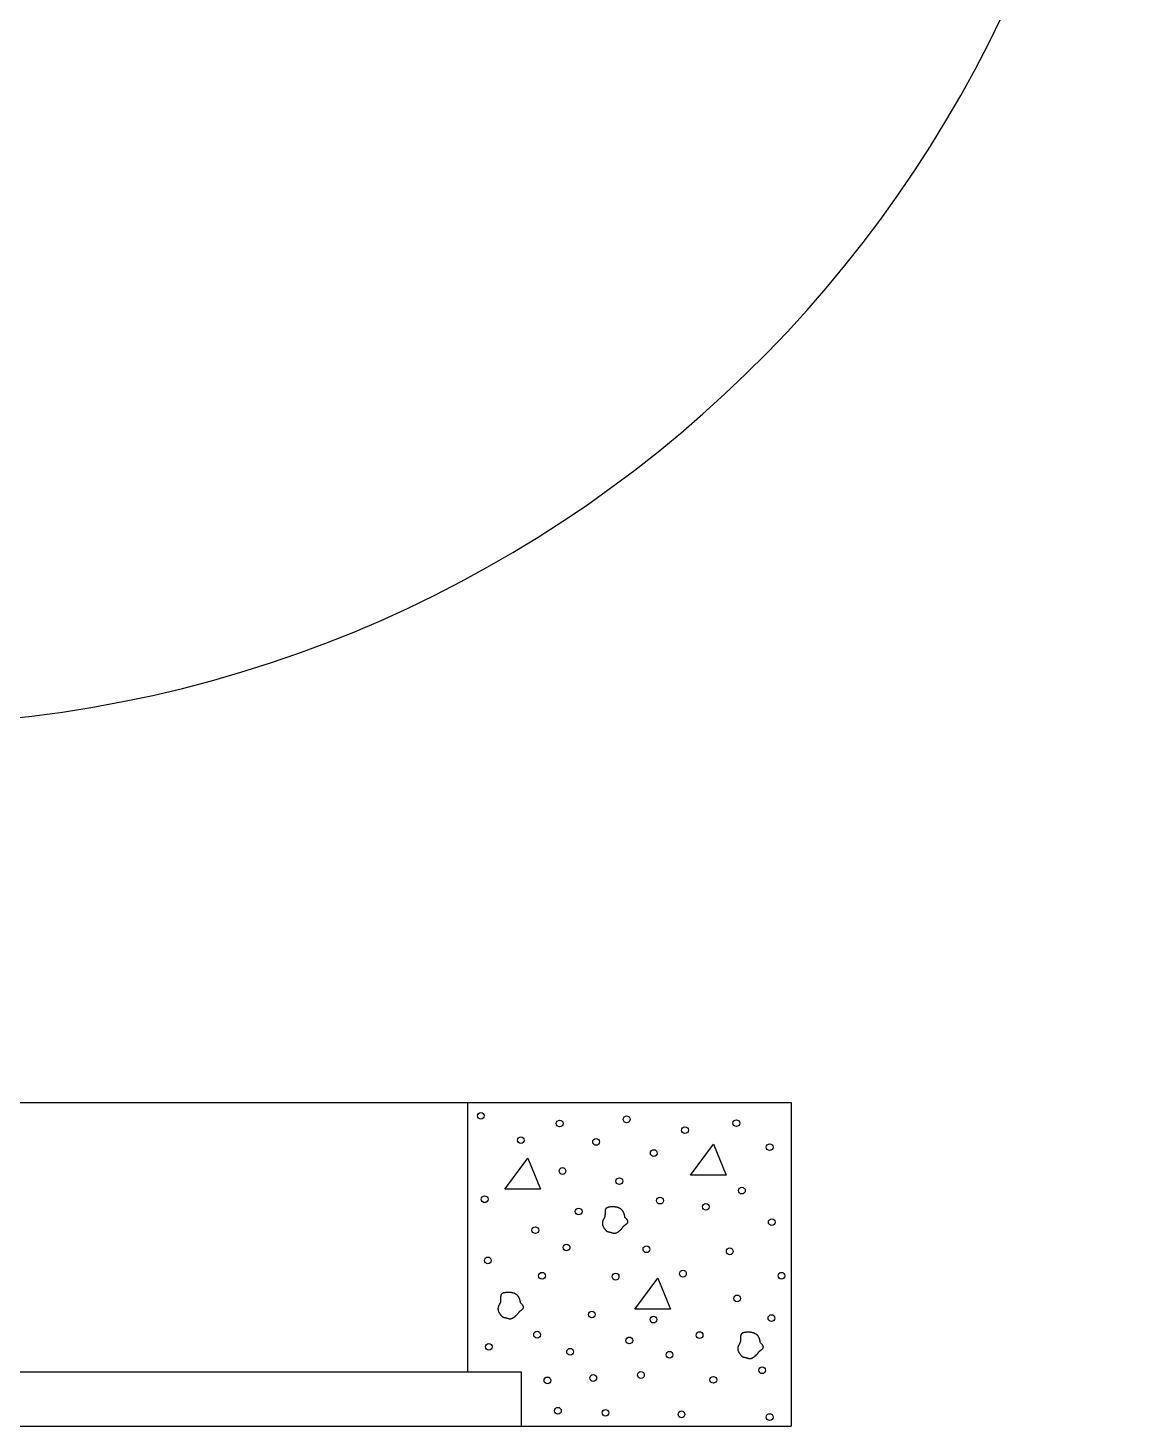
# Model space of a CAD drawing. Extents: x -13 to 326, y -81 to 129.
# Drawn here: x 285.4 to 326, y -59 to -7.1 of the extents above; entities that cross this region are included whole.
import ezdxf

# ---------------------------------------------------------------- set-up
doc = ezdxf.new("R2010")
doc.units = 0
doc.header["$MEASUREMENT"] = 0
doc.layers.add('2', color=7, linetype='Continuous')

msp = doc.modelspace()

# ---------------------------------------------------------------- linework, layer by layer
at = {"layer": '2', "color": 5, "linetype": 'Continuous'}
for p, q in [((281.757, -46.962), (313.763, -46.962)), ((301.763, -56.962), (301.763, -46.962)), ((313.763, -46.962), (313.763, -58.962)), ((310.034, -49.658), (310.885, -48.509)), ((310.885, -48.509), (311.355, -49.658)), ((303.143, -50.172), (303.994, -49.023)), ((303.994, -49.023), (304.465, -50.172)), ((311.355, -49.658), (310.034, -49.658)), ((304.465, -50.172), (303.143, -50.172)), ((307.968, -54.632), (308.819, -53.482)), ((308.819, -53.482), (309.289, -54.632)), ((309.289, -54.632), (307.968, -54.632)), ((303.763, -56.962), (251.763, -56.962)), ((303.763, -58.962), (303.763, -56.962)), ((25.763, -58.962), (313.763, -58.962))]:
    msp.add_line(p, q, dxfattribs=at)
for points in [[(307.596, -51.222), (307.593, -51.205, 0.004785), (307.591, -51.187, 0.004913), (307.588, -51.17, 0.005179), (307.585, -51.154, 0.005594), (307.581, -51.138, 0.005983), (307.578, -51.122, 0.006362), (307.573, -51.106, 0.006756), (307.569, -51.092, 0.00718), (307.564, -51.077, 0.007603), (307.559, -51.063, 0.008039), (307.553, -51.049, 0.008471), (307.548, -51.036, 0.00891), (307.541, -51.023, 0.009333), (307.534, -51.011, 0.00975), (307.527, -50.999, 0.010138), (307.52, -50.987, 0.010509), (307.512, -50.976, 0.010826), (307.503, -50.965, 0.011103), (307.495, -50.955, 0.011341), (307.485, -50.945, 0.011564), (307.475, -50.935, 0.011551), (307.465, -50.926, 0.011336), (307.454, -50.918, 0.011036), (307.443, -50.909, 0.010634), (307.432, -50.902, 0.010268), (307.42, -50.894, 0.009897), (307.408, -50.887, 0.009544), (307.395, -50.881, 0.009179), (307.382, -50.875, 0.008841), (307.368, -50.869, 0.008503), (307.355, -50.864, 0.008191), (307.341, -50.859, 0.007883), (307.326, -50.854, 0.007603), (307.312, -50.85, 0.007329), (307.297, -50.846, 0.007081), (307.282, -50.843, 0.006841), (307.267, -50.84, 0.006626), (307.251, -50.837, 0.006419), (307.236, -50.835, 0.006236), (307.22, -50.833, 0.006061), (307.204, -50.832, 0.005907), (307.188, -50.831, 0.005763), (307.172, -50.83, 0.005637), (307.156, -50.829, 0.005521), (307.139, -50.829, 0.005421), (307.123, -50.83, 0.005329), (307.106, -50.83, 0.005258), (307.09, -50.831, 0.005201), (307.073, -50.833, 0.00514), (307.057, -50.834, 0.005062), (307.04, -50.836, 0.005083), (307.024, -50.839, 0.005221), (307.008, -50.842, 0.006031), (306.992, -50.845, 0.007829), (306.976, -50.848, 0.009649), (306.961, -50.853, 0.011932), (306.946, -50.858, 0.014416), (306.932, -50.863, 0.017553), (306.92, -50.87, 0.021223), (306.908, -50.877, 0.025951), (306.898, -50.885, 0.03001), (306.889, -50.894, 0.033019), (306.881, -50.905, 0.032883), (306.875, -50.916, 0.029027), (306.87, -50.928, 0.025269), (306.866, -50.941, 0.021469), (306.863, -50.954, 0.017986), (306.86, -50.968, 0.014521), (306.859, -50.983, 0.011672), (306.858, -50.998, 0.008962), (306.857, -51.014, 0.006754), (306.857, -51.03, 0.004559), (306.857, -51.046, 0.002745), (306.857, -51.062, 0.000833), (306.857, -51.079, -0.000805), (306.857, -51.095, -0.002637), (306.857, -51.112, -0.004312), (306.856, -51.128, -0.006297), (306.855, -51.144, -0.008122), (306.854, -51.16, -0.010228), (306.851, -51.176, -0.012587), (306.848, -51.191, -0.01574), (306.844, -51.206, -0.017251), (306.839, -51.22, -0.017002), (306.833, -51.234, -0.015078), (306.827, -51.247, -0.010869), (306.82, -51.26, -0.007364), (306.812, -51.273, -0.003739), (306.805, -51.286, -0.000502), (306.798, -51.299, 0.003172), (306.79, -51.312, 0.006628), (306.784, -51.325, 0.010722), (306.778, -51.339, 0.013226), (306.772, -51.353, 0.014832), (306.768, -51.367, 0.015088), (306.764, -51.382, 0.014292), (306.762, -51.397, 0.013883), (306.76, -51.412, 0.013764), (306.759, -51.427, 0.013686), (306.758, -51.443, 0.013657), (306.759, -51.458, 0.013745), (306.76, -51.473, 0.013963), (306.763, -51.488, 0.014224), (306.766, -51.503, 0.014554), (306.77, -51.518, 0.015101), (306.775, -51.532, 0.015976), (306.78, -51.546, 0.015668), (306.787, -51.559, 0.013866), (306.794, -51.572, 0.011842), (306.802, -51.585, 0.009091), (306.81, -51.597, 0.00656), (306.818, -51.61, 0.003629), (306.827, -51.622, 0.001959), (306.835, -51.634, 0.001108), (306.844, -51.646, 0.001572), (306.853, -51.658, 0.00347), (306.862, -51.67, 0.004668), (306.871, -51.682, 0.005443), (306.881, -51.693, 0.007694), (306.891, -51.704, 0.01221), (306.901, -51.715, 0.017137), (306.912, -51.724, 0.023974), (306.924, -51.732, 0.025959), (306.937, -51.739, 0.022284), (306.95, -51.745, 0.018818), (306.964, -51.75, 0.015063), (306.978, -51.754, 0.011683), (306.993, -51.758, 0.008014), (307.008, -51.761, 0.004976), (307.023, -51.765, 0.00181), (307.038, -51.768, -0.001224), (307.053, -51.771, -0.004947), (307.068, -51.775, -0.006053), (307.083, -51.779, -0.004853), (307.098, -51.783, -0.003013), (307.113, -51.788, -0.000016), (307.127, -51.792, 0.002521), (307.142, -51.796, 0.00528), (307.156, -51.8, 0.007878), (307.17, -51.803, 0.010941), (307.185, -51.805, 0.014094), (307.199, -51.806, 0.017981), (307.213, -51.807, 0.020233), (307.227, -51.806, 0.021055), (307.24, -51.803, 0.020457), (307.254, -51.8, 0.018422), (307.268, -51.796, 0.016727), (307.281, -51.791, 0.015121), (307.295, -51.785, 0.013622), (307.308, -51.778, 0.012038), (307.321, -51.771, 0.010686), (307.334, -51.762, 0.009342), (307.347, -51.754, 0.008202), (307.359, -51.744, 0.007044), (307.372, -51.735, 0.006083), (307.384, -51.725, 0.005098), (307.397, -51.715, 0.004237), (307.409, -51.704, 0.003276), (307.421, -51.694, 0.002582), (307.432, -51.683, 0.001962), (307.444, -51.673, 0.000895), (307.455, -51.662, -0.000947), (307.467, -51.652, 0.001004), (307.478, -51.642, 0.007533), (307.488, -51.631, 0.013881), (307.498, -51.62, 0.021241), (307.506, -51.608, 0.018761), (307.514, -51.596, 0.006753), (307.522, -51.583, -0.002565), (307.53, -51.571, -0.012008), (307.539, -51.559, -0.015872), (307.549, -51.548, -0.014536), (307.559, -51.537, -0.013302), (307.57, -51.527, -0.011978), (307.581, -51.517, -0.010661), (307.593, -51.508, -0.009179), (307.606, -51.498, -0.006686), (307.619, -51.489, -0.00297), (307.632, -51.48, 0.000284), (307.645, -51.471, 0.004153), (307.658, -51.461, 0.007845), (307.669, -51.452, 0.012498), (307.68, -51.442, 0.01805), (307.689, -51.432, 0.025988), (307.696, -51.422, 0.033213), (307.702, -51.411, 0.038945), (307.705, -51.4, 0.042043), (307.707, -51.389, 0.041098), (307.707, -51.377, 0.037039), (307.705, -51.364, 0.031405), (307.701, -51.352, 0.029902), (307.696, -51.339, 0.029417), (307.688, -51.325, 0.018987), (307.68, -51.311, 0.006842), (307.672, -51.299, 0.021033), (307.658, -51.283, 0.026686), (307.633, -51.257, 0.010564), (307.597, -51.222, 0.005181)], [(303.721, -54.397), (303.719, -54.379, 0.004785), (303.716, -54.362, 0.004913), (303.713, -54.345, 0.005179), (303.71, -54.329, 0.005594), (303.707, -54.312, 0.005983), (303.703, -54.297, 0.006362), (303.699, -54.281, 0.006756), (303.695, -54.266, 0.00718), (303.69, -54.252, 0.007603), (303.685, -54.238, 0.008039), (303.679, -54.224, 0.008471), (303.673, -54.211, 0.00891), (303.667, -54.198, 0.009333), (303.66, -54.185, 0.00975), (303.653, -54.173, 0.010138), (303.645, -54.162, 0.010509), (303.637, -54.151, 0.010826), (303.629, -54.14, 0.011103), (303.62, -54.13, 0.011341), (303.611, -54.12, 0.011564), (303.601, -54.11, 0.011551), (303.591, -54.101, 0.011336), (303.58, -54.092, 0.011036), (303.569, -54.084, 0.010634), (303.557, -54.076, 0.010268), (303.545, -54.069, 0.009897), (303.533, -54.062, 0.009544), (303.52, -54.056, 0.009179), (303.507, -54.049, 0.008841), (303.494, -54.044, 0.008503), (303.48, -54.038, 0.008191), (303.466, -54.033, 0.007883), (303.452, -54.029, 0.007603), (303.437, -54.025, 0.007329), (303.423, -54.021, 0.007081), (303.408, -54.018, 0.006841), (303.392, -54.015, 0.006626), (303.377, -54.012, 0.006419), (303.361, -54.01, 0.006236), (303.346, -54.008, 0.006061), (303.33, -54.007, 0.005907), (303.314, -54.005, 0.005763), (303.297, -54.005, 0.005637), (303.281, -54.004, 0.005521), (303.265, -54.004, 0.005421), (303.248, -54.005, 0.005329), (303.232, -54.005, 0.005258), (303.215, -54.006, 0.005201), (303.199, -54.008, 0.00514), (303.182, -54.009, 0.005062), (303.166, -54.011, 0.005083), (303.15, -54.014, 0.005221), (303.133, -54.016, 0.006031), (303.117, -54.02, 0.007829), (303.101, -54.023, 0.009649), (303.086, -54.027, 0.011932), (303.072, -54.032, 0.014416), (303.058, -54.038, 0.017553), (303.045, -54.044, 0.021223), (303.034, -54.052, 0.025951), (303.023, -54.06, 0.03001), (303.014, -54.069, 0.033019), (303.007, -54.079, 0.032883), (303.001, -54.091, 0.029027), (302.995, -54.103, 0.025269), (302.991, -54.115, 0.021469), (302.988, -54.129, 0.017986), (302.986, -54.143, 0.014521), (302.984, -54.158, 0.011672), (302.983, -54.173, 0.008962), (302.983, -54.189, 0.006754), (302.982, -54.205, 0.004559), (302.982, -54.221, 0.002745), (302.983, -54.237, 0.000833), (302.983, -54.254, -0.000805), (302.983, -54.27, -0.002637), (302.982, -54.287, -0.004312), (302.982, -54.303, -0.006297), (302.981, -54.319, -0.008122), (302.979, -54.335, -0.010228), (302.977, -54.351, -0.012587), (302.974, -54.366, -0.01574), (302.97, -54.381, -0.017251), (302.965, -54.395, -0.017002), (302.959, -54.408, -0.015078), (302.952, -54.422, -0.010869), (302.945, -54.435, -0.007364), (302.938, -54.448, -0.003739), (302.93, -54.461, -0.000502), (302.923, -54.473, 0.003172), (302.916, -54.486, 0.006628), (302.909, -54.5, 0.010722), (302.903, -54.513, 0.013226), (302.898, -54.527, 0.014832), (302.894, -54.542, 0.015088), (302.89, -54.557, 0.014292), (302.887, -54.572, 0.013883), (302.885, -54.587, 0.013764), (302.884, -54.602, 0.013686), (302.884, -54.618, 0.013657), (302.884, -54.633, 0.013745), (302.886, -54.648, 0.013963), (302.888, -54.663, 0.014224), (302.891, -54.678, 0.014554), (302.895, -54.693, 0.015101), (302.9, -54.707, 0.015976), (302.906, -54.721, 0.015668), (302.912, -54.734, 0.013866), (302.92, -54.747, 0.011842), (302.927, -54.76, 0.009091), (302.935, -54.772, 0.00656), (302.944, -54.785, 0.003629), (302.952, -54.797, 0.001959), (302.961, -54.809, 0.001108), (302.97, -54.821, 0.001572), (302.978, -54.833, 0.00347), (302.987, -54.845, 0.004668), (302.996, -54.856, 0.005443), (303.006, -54.868, 0.007694), (303.016, -54.879, 0.01221), (303.027, -54.89, 0.017137), (303.038, -54.899, 0.023974), (303.05, -54.907, 0.025959), (303.063, -54.914, 0.022284), (303.076, -54.92, 0.018818), (303.09, -54.925, 0.015063), (303.104, -54.929, 0.011683), (303.118, -54.933, 0.008014), (303.133, -54.936, 0.004976), (303.148, -54.939, 0.00181), (303.163, -54.943, -0.001224), (303.179, -54.946, -0.004947), (303.194, -54.95, -0.006053), (303.209, -54.954, -0.004853), (303.223, -54.958, -0.003013), (303.238, -54.963, -0.000016), (303.253, -54.967, 0.002521), (303.267, -54.971, 0.00528), (303.282, -54.975, 0.007878), (303.296, -54.978, 0.010941), (303.31, -54.98, 0.014094), (303.324, -54.981, 0.017981), (303.338, -54.981, 0.020233), (303.352, -54.98, 0.021055), (303.366, -54.978, 0.020457), (303.38, -54.975, 0.018422), (303.393, -54.971, 0.016727), (303.407, -54.966, 0.015121), (303.42, -54.96, 0.013622), (303.433, -54.953, 0.012038), (303.446, -54.945, 0.010686), (303.459, -54.937, 0.009342), (303.472, -54.929, 0.008202), (303.485, -54.919, 0.007044), (303.497, -54.91, 0.006083), (303.51, -54.9, 0.005098), (303.522, -54.89, 0.004237), (303.534, -54.879, 0.003276), (303.546, -54.869, 0.002582), (303.558, -54.858, 0.001962), (303.57, -54.848, 0.000895), (303.581, -54.837, -0.000947), (303.592, -54.827, 0.001004), (303.603, -54.817, 0.007533), (303.614, -54.806, 0.013881), (303.623, -54.795, 0.021241), (303.632, -54.783, 0.018761), (303.64, -54.77, 0.006753), (303.648, -54.758, -0.002565), (303.656, -54.745, -0.012008), (303.665, -54.734, -0.015872), (303.674, -54.723, -0.014536), (303.685, -54.712, -0.013302), (303.695, -54.702, -0.011978), (303.707, -54.692, -0.010661), (303.719, -54.683, -0.009179), (303.732, -54.673, -0.006686), (303.745, -54.664, -0.00297), (303.758, -54.655, 0.000284), (303.771, -54.646, 0.004153), (303.783, -54.636, 0.007845), (303.795, -54.627, 0.012498), (303.805, -54.617, 0.01805), (303.814, -54.607, 0.025988), (303.822, -54.597, 0.033213), (303.827, -54.586, 0.038945), (303.831, -54.575, 0.042043), (303.832, -54.564, 0.041098), (303.832, -54.552, 0.037039), (303.83, -54.539, 0.031405), (303.827, -54.527, 0.029902), (303.821, -54.513, 0.029417), (303.813, -54.499, 0.018987), (303.805, -54.486, 0.006842), (303.797, -54.474, 0.021033), (303.783, -54.458, 0.026686), (303.758, -54.432, 0.010564), (303.722, -54.397, 0.005181)], [(312.624, -55.873), (312.621, -55.856, 0.004785), (312.619, -55.838, 0.004913), (312.616, -55.821, 0.005179), (312.613, -55.805, 0.005594), (312.609, -55.789, 0.005983), (312.606, -55.773, 0.006362), (312.602, -55.757, 0.006756), (312.597, -55.743, 0.00718), (312.592, -55.728, 0.007603), (312.587, -55.714, 0.008039), (312.582, -55.7, 0.008471), (312.576, -55.687, 0.00891), (312.569, -55.674, 0.009333), (312.563, -55.662, 0.00975), (312.555, -55.65, 0.010138), (312.548, -55.638, 0.010509), (312.54, -55.627, 0.010826), (312.532, -55.616, 0.011103), (312.523, -55.606, 0.011341), (312.513, -55.596, 0.011564), (312.504, -55.586, 0.011551), (312.493, -55.577, 0.011336), (312.483, -55.569, 0.011036), (312.471, -55.56, 0.010634), (312.46, -55.553, 0.010268), (312.448, -55.545, 0.009897), (312.436, -55.538, 0.009544), (312.423, -55.532, 0.009179), (312.41, -55.526, 0.008841), (312.397, -55.52, 0.008503), (312.383, -55.515, 0.008191), (312.369, -55.51, 0.007883), (312.355, -55.505, 0.007603), (312.34, -55.501, 0.007329), (312.325, -55.497, 0.007081), (312.31, -55.494, 0.006841), (312.295, -55.491, 0.006626), (312.279, -55.488, 0.006419), (312.264, -55.486, 0.006236), (312.248, -55.484, 0.006061), (312.232, -55.483, 0.005907), (312.216, -55.482, 0.005763), (312.2, -55.481, 0.005637), (312.184, -55.48, 0.005521), (312.167, -55.48, 0.005421), (312.151, -55.481, 0.005329), (312.134, -55.481, 0.005258), (312.118, -55.482, 0.005201), (312.102, -55.484, 0.00514), (312.085, -55.485, 0.005062), (312.069, -55.487, 0.005083), (312.052, -55.49, 0.005221), (312.036, -55.493, 0.006031), (312.02, -55.496, 0.007829), (312.004, -55.499, 0.009649), (311.989, -55.504, 0.011932), (311.974, -55.509, 0.014416), (311.961, -55.514, 0.017553), (311.948, -55.521, 0.021223), (311.936, -55.528, 0.025951), (311.926, -55.536, 0.03001), (311.917, -55.545, 0.033019), (311.909, -55.556, 0.032883), (311.903, -55.567, 0.029027), (311.898, -55.579, 0.025269), (311.894, -55.592, 0.021469), (311.891, -55.605, 0.017986), (311.889, -55.619, 0.014521), (311.887, -55.634, 0.011672), (311.886, -55.649, 0.008962), (311.885, -55.665, 0.006754), (311.885, -55.681, 0.004559), (311.885, -55.697, 0.002745), (311.885, -55.713, 0.000833), (311.885, -55.73, -0.000805), (311.885, -55.746, -0.002637), (311.885, -55.763, -0.004312), (311.884, -55.779, -0.006297), (311.883, -55.795, -0.008122), (311.882, -55.811, -0.010228), (311.88, -55.827, -0.012587), (311.876, -55.842, -0.01574), (311.872, -55.857, -0.017251), (311.867, -55.871, -0.017002), (311.861, -55.885, -0.015078), (311.855, -55.898, -0.010869), (311.848, -55.911, -0.007364), (311.841, -55.924, -0.003739), (311.833, -55.937, -0.000502), (311.826, -55.95, 0.003172), (311.819, -55.963, 0.006628), (311.812, -55.976, 0.010722), (311.806, -55.99, 0.013226), (311.801, -56.004, 0.014832), (311.796, -56.018, 0.015088), (311.793, -56.033, 0.014292), (311.79, -56.048, 0.013883), (311.788, -56.063, 0.013764), (311.787, -56.078, 0.013686), (311.786, -56.094, 0.013657), (311.787, -56.109, 0.013745), (311.788, -56.124, 0.013963), (311.791, -56.139, 0.014224), (311.794, -56.154, 0.014554), (311.798, -56.169, 0.015101), (311.803, -56.183, 0.015976), (311.808, -56.197, 0.015668), (311.815, -56.21, 0.013866), (311.822, -56.223, 0.011842), (311.83, -56.236, 0.009091), (311.838, -56.248, 0.00656), (311.846, -56.261, 0.003629), (311.855, -56.273, 0.001959), (311.864, -56.285, 0.001108), (311.872, -56.297, 0.001572), (311.881, -56.309, 0.00347), (311.89, -56.321, 0.004668), (311.899, -56.333, 0.005443), (311.909, -56.344, 0.007694), (311.919, -56.355, 0.01221), (311.929, -56.366, 0.017137), (311.94, -56.375, 0.023974), (311.952, -56.383, 0.025959), (311.965, -56.39, 0.022284), (311.978, -56.396, 0.018818), (311.992, -56.401, 0.015063), (312.006, -56.405, 0.011683), (312.021, -56.409, 0.008014), (312.036, -56.412, 0.004976), (312.051, -56.416, 0.00181), (312.066, -56.419, -0.001224), (312.081, -56.422, -0.004947), (312.096, -56.426, -0.006053), (312.111, -56.43, -0.004853), (312.126, -56.434, -0.003013), (312.141, -56.439, -0.000016), (312.155, -56.443, 0.002521), (312.17, -56.447, 0.00528), (312.184, -56.451, 0.007878), (312.199, -56.454, 0.010941), (312.213, -56.456, 0.014094), (312.227, -56.457, 0.017981), (312.241, -56.458, 0.020233), (312.255, -56.457, 0.021055), (312.269, -56.454, 0.020457), (312.282, -56.451, 0.018422), (312.296, -56.447, 0.016727), (312.309, -56.442, 0.015121), (312.323, -56.436, 0.013622), (312.336, -56.429, 0.012038), (312.349, -56.422, 0.010686), (312.362, -56.413, 0.009342), (312.375, -56.405, 0.008202), (312.387, -56.395, 0.007044), (312.4, -56.386, 0.006083), (312.412, -56.376, 0.005098), (312.425, -56.366, 0.004237), (312.437, -56.355, 0.003276), (312.449, -56.345, 0.002582), (312.461, -56.334, 0.001962), (312.472, -56.324, 0.000895), (312.484, -56.313, -0.000947), (312.495, -56.303, 0.001004), (312.506, -56.293, 0.007533), (312.516, -56.282, 0.013881), (312.526, -56.271, 0.021241), (312.534, -56.259, 0.018761), (312.542, -56.247, 0.006753), (312.55, -56.234, -0.002565), (312.559, -56.222, -0.012008), (312.567, -56.21, -0.015872), (312.577, -56.199, -0.014536), (312.587, -56.188, -0.013302), (312.598, -56.178, -0.011978), (312.61, -56.168, -0.010661), (312.622, -56.159, -0.009179), (312.634, -56.149, -0.006686), (312.647, -56.14, -0.00297), (312.66, -56.131, 0.000284), (312.673, -56.122, 0.004153), (312.686, -56.112, 0.007845), (312.697, -56.103, 0.012498), (312.708, -56.093, 0.01805), (312.717, -56.083, 0.025988), (312.724, -56.073, 0.033213), (312.73, -56.062, 0.038945), (312.733, -56.051, 0.042043), (312.735, -56.04, 0.041098), (312.735, -56.028, 0.037039), (312.733, -56.015, 0.031405), (312.729, -56.003, 0.029902), (312.724, -55.99, 0.029417), (312.716, -55.976, 0.018987), (312.708, -55.962, 0.006842), (312.7, -55.95, 0.021033), (312.686, -55.934, 0.026686), (312.661, -55.908, 0.010564), (312.625, -55.873, 0.005181)]]:
    msp.add_lwpolyline(points, format="xyb", dxfattribs=at)
for centre in [(302.248, -47.455), (305.173, -47.739), (307.66, -47.584), (311.732, -47.726), (303.73, -48.357), (309.825, -47.983), (306.526, -48.422), (308.665, -48.834), (312.969, -48.615), (305.278, -49.5), (307.389, -49.878), (311.938, -50.226), (302.389, -50.548), (308.897, -50.599), (310.598, -50.831), (305.878, -51.003), (313.046, -51.398), (304.271, -51.695), (305.431, -52.339), (308.394, -52.403), (311.487, -52.481), (302.505, -52.816), (304.519, -53.386), (307.251, -53.419), (309.75, -53.309), (313.41, -53.386), (311.763, -54.227), (306.366, -54.824), (308.655, -55.012), (313.034, -54.956), (304.335, -55.573), (310.369, -55.587), (302.544, -56.024), (307.759, -55.786), (305.559, -56.206), (309.252, -56.317), (306.421, -57.179), (308.191, -57.069), (312.691, -56.892), (304.718, -57.268), (310.878, -57.246), (305.108, -58.395), (306.875, -58.473), (309.695, -58.528), (312.968, -58.628)]:
    msp.add_circle(centre, 0.125, dxfattribs=at)
msp.add_arc((280.012, 13.041), 46, 271.1678, 88.7663, dxfattribs=at)

doc.saveas('drawing.dxf')
